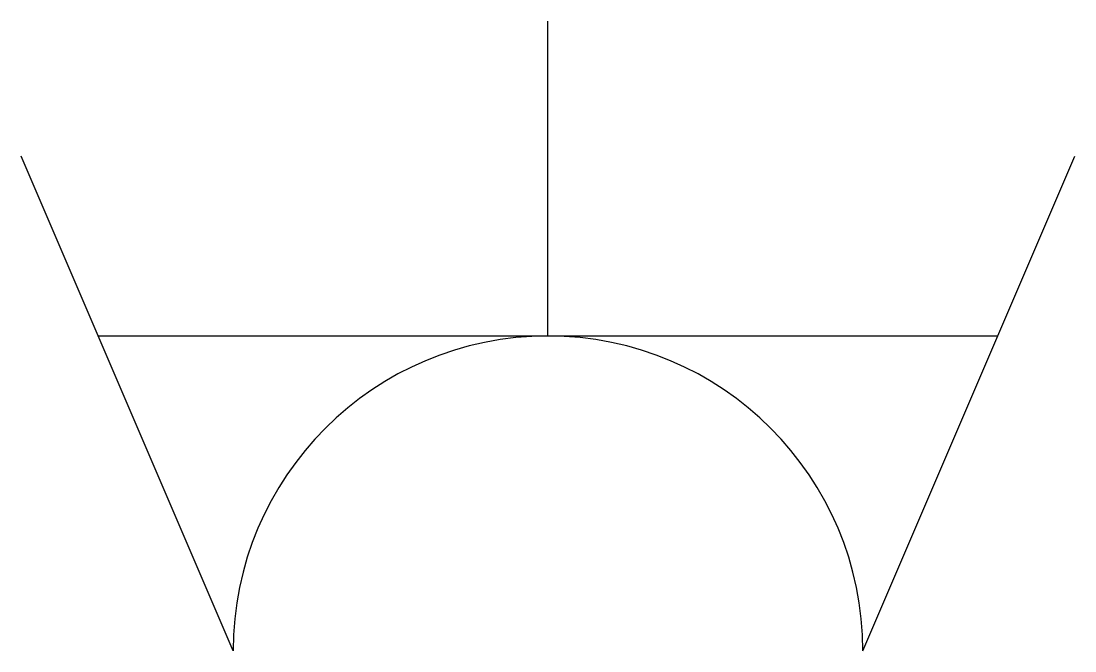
# Model space of a CAD drawing. Extents: x -28776 to -28541, y 6440 to 6580.
import ezdxf

# ---------------------------------------------------------------- set-up
doc = ezdxf.new("R2010")
doc.units = 0
doc.header["$MEASUREMENT"] = 0
doc.layers.get('0').update_dxf_attribs({"linetype": 'CONTINUOUS'})

msp = doc.modelspace()

# ---------------------------------------------------------------- linework, layer by layer
for p, q in [((-28658.59, 6510.42), (-28658.59, 6580.42)), ((-28728.59, 6440.42), (-28775.73, 6550.42)), ((-28588.59, 6440.42), (-28541.45, 6550.42)), ((-28758.59, 6510.42), (-28558.59, 6510.42))]:
    msp.add_line(p, q)
msp.add_arc((-28658.59, 6440.42), 70, 0, 180)

doc.saveas('drawing.dxf')
